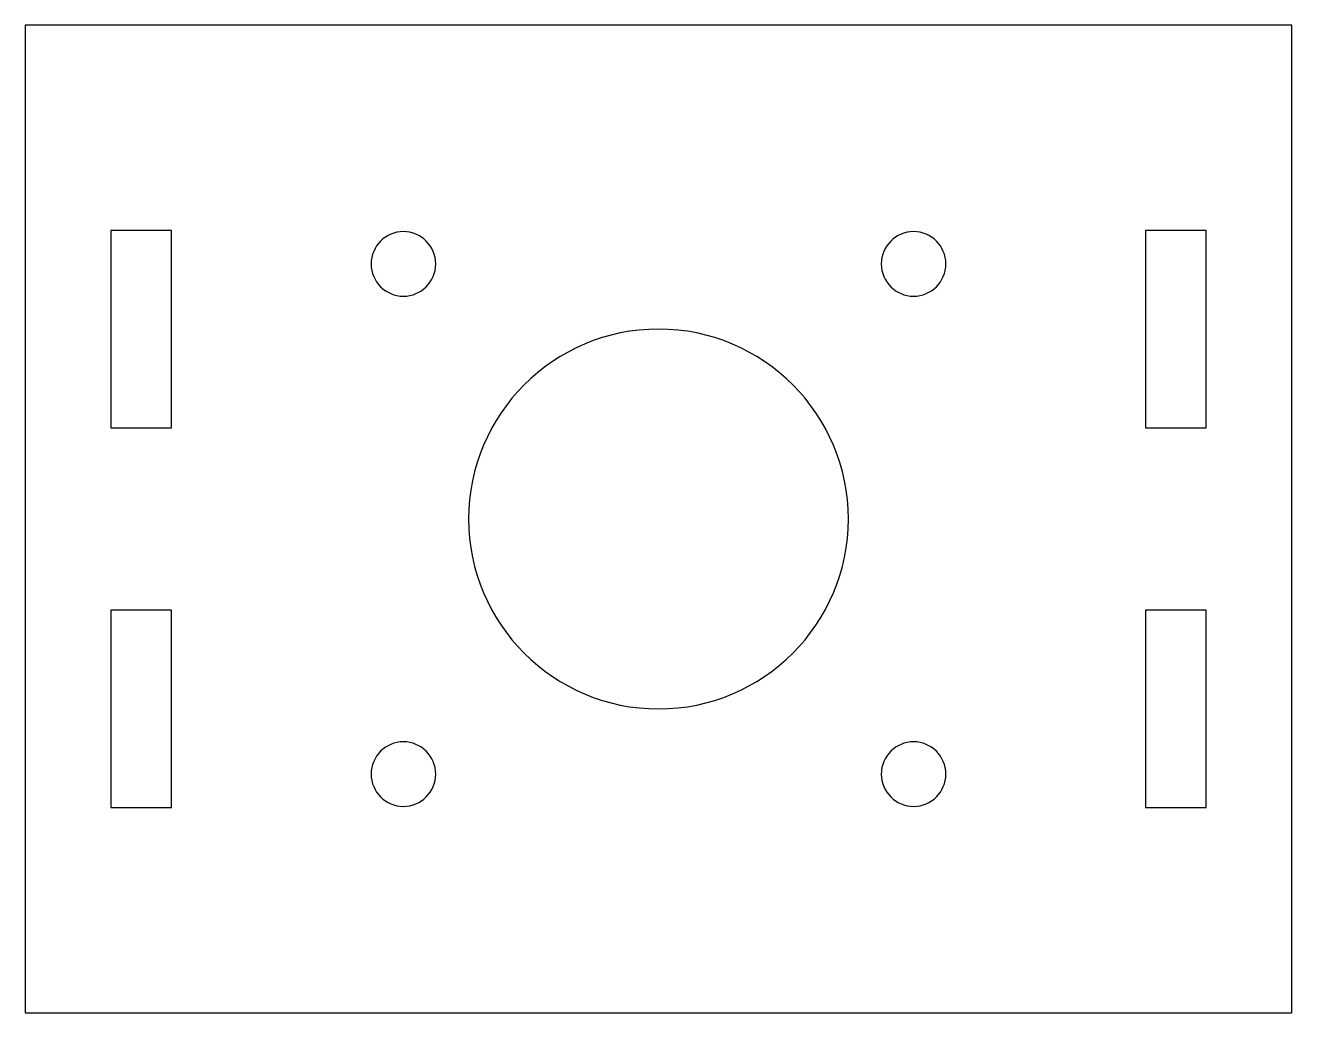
# Model space of a CAD drawing. Header units: millimetres. Extents: x 0 to 66.7, y 0 to 52.
import ezdxf

# ---------------------------------------------------------------- set-up
doc = ezdxf.new("R2010")
doc.units = ezdxf.units.MM

msp = doc.modelspace()

# ---------------------------------------------------------------- linework, layer by layer
at = {"layer": 'CUT'}
for p, q in [((66.7, 52), (0, 52)), ((0, 52), (0, 0)), ((66.7, 0), (66.7, 52)), ((7.7, 41.2), (4.5, 41.2)), ((4.5, 41.2), (4.5, 30.8)), ((7.7, 30.8), (7.7, 41.2)), ((62.2, 41.2), (59, 41.2)), ((59, 41.2), (59, 30.8)), ((62.2, 30.8), (62.2, 41.2)), ((4.5, 30.8), (7.7, 30.8)), ((59, 30.8), (62.2, 30.8)), ((7.7, 21.2), (4.5, 21.2)), ((4.5, 21.2), (4.5, 10.8)), ((7.7, 10.8), (7.7, 21.2)), ((62.2, 21.2), (59, 21.2)), ((59, 21.2), (59, 10.8)), ((62.2, 10.8), (62.2, 21.2)), ((4.5, 10.8), (7.7, 10.8)), ((59, 10.8), (62.2, 10.8)), ((0, 0), (66.7, 0))]:
    msp.add_line(p, q, dxfattribs=at)
for centre, radius, start, end in [((19.915, 39.435), 1.7, 0, 180), ((46.785, 39.435), 1.7, 0, 180), ((19.915, 39.435), 1.7, 180, 0), ((46.785, 39.435), 1.7, 180, 0), ((33.35, 26), 10, 0, 180), ((33.35, 26), 10, 180, 0), ((19.915, 12.565), 1.7, 0, 180), ((46.785, 12.565), 1.7, 0, 180), ((19.915, 12.565), 1.7, 180, 0), ((46.785, 12.565), 1.7, 180, 0)]:
    msp.add_arc(centre, radius, start, end, dxfattribs=at)

doc.saveas('drawing.dxf')
